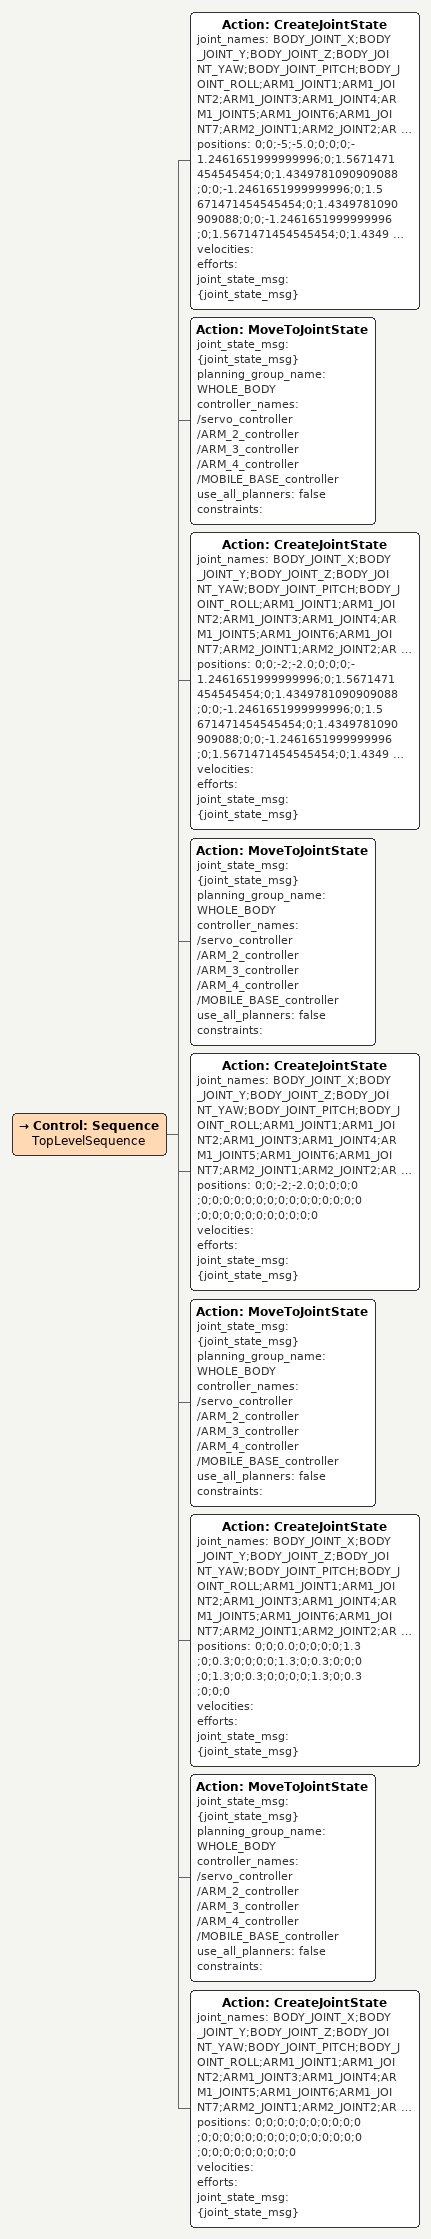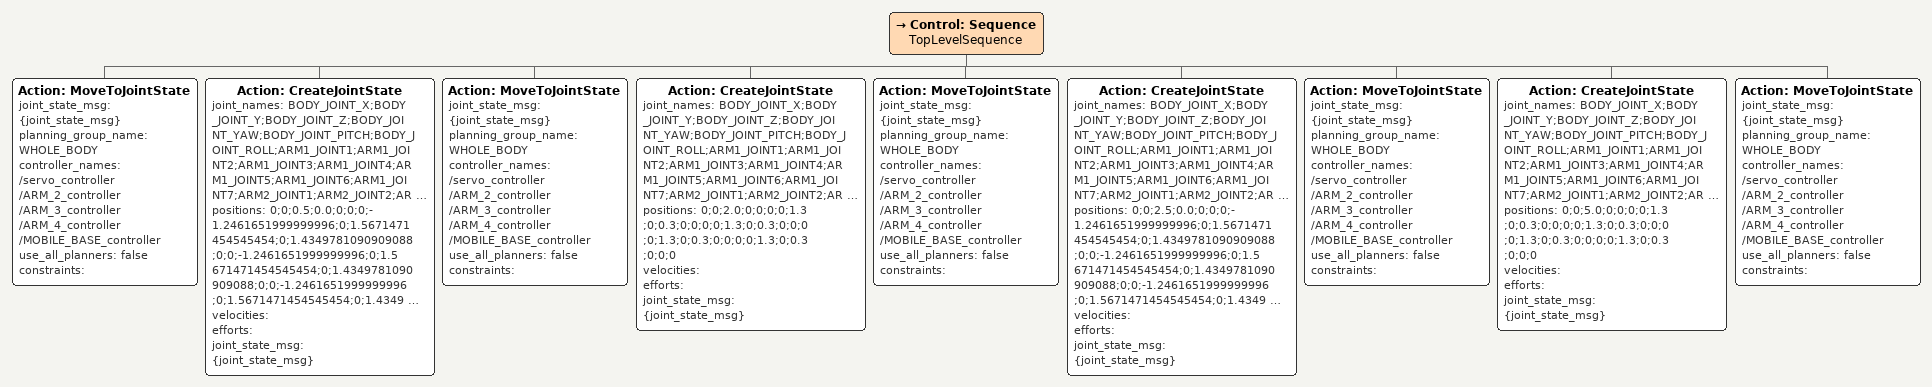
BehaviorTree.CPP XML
<Control ID="Sequence" name="TopLevelSequence">
  <!-- Low Low tuck -->
  <!-- Low tuck -->
  <!-- Low spread -->
  <!-- glide -->
  <!-- spread -->
  <!-- tuck -->
  <!-- glide -->
  <!-- tuck -->
  <!-- glide -->
  <Action ID="CreateJointState" joint_names="BODY_JOINT_X;BODY_JOINT_Y;BODY_JOINT_Z;BODY_JOINT_YAW;BODY_JOINT_PITCH;BODY_JOINT_ROLL;ARM1_JOINT1;ARM1_JOINT2;ARM1_JOINT3;ARM1_JOINT4;ARM1_JOINT5;ARM1_JOINT6;ARM1_JOINT7;ARM2_JOINT1;ARM2_JOINT2;ARM2_JOINT3;ARM2_JOINT4;ARM2_JOINT5;ARM2_JOINT6;ARM2_JOINT7;ARM3_JOINT1;ARM3_JOINT2;ARM3_JOINT3;ARM3_JOINT4;ARM3_JOINT5;ARM3_JOINT6;ARM3_JOINT7;ARM4_JOINT1;ARM4_JOINT2;ARM4_JOINT3;ARM4_JOINT4;ARM4_JOINT5;ARM4_JOINT6;ARM4_JOINT7" positions="0;0;-5;-5.0;0;0;0;-1.2461651999999996;0;1.5671471454545454;0;1.4349781090909088;0;0;-1.2461651999999996;0;1.5671471454545454;0;1.4349781090909088;0;0;-1.2461651999999996;0;1.5671471454545454;0;1.4349781090909088;0;0;-1.2461651999999996;0;1.5671471454545454;0;1.4349781090909088;0" velocities="" efforts="" joint_state_msg="{joint_state_msg}"/>
  <Action ID="MoveToJointState" joint_state_msg="{joint_state_msg}" planning_group_name="WHOLE_BODY" controller_names="/servo_controller /ARM_2_controller /ARM_3_controller /ARM_4_controller /MOBILE_BASE_controller" use_all_planners="false" constraints=""/>
  <Action ID="CreateJointState" joint_names="BODY_JOINT_X;BODY_JOINT_Y;BODY_JOINT_Z;BODY_JOINT_YAW;BODY_JOINT_PITCH;BODY_JOINT_ROLL;ARM1_JOINT1;ARM1_JOINT2;ARM1_JOINT3;ARM1_JOINT4;ARM1_JOINT5;ARM1_JOINT6;ARM1_JOINT7;ARM2_JOINT1;ARM2_JOINT2;ARM2_JOINT3;ARM2_JOINT4;ARM2_JOINT5;ARM2_JOINT6;ARM2_JOINT7;ARM3_JOINT1;ARM3_JOINT2;ARM3_JOINT3;ARM3_JOINT4;ARM3_JOINT5;ARM3_JOINT6;ARM3_JOINT7;ARM4_JOINT1;ARM4_JOINT2;ARM4_JOINT3;ARM4_JOINT4;ARM4_JOINT5;ARM4_JOINT6;ARM4_JOINT7" positions="0;0;-2;-2.0;0;0;0;-1.2461651999999996;0;1.5671471454545454;0;1.4349781090909088;0;0;-1.2461651999999996;0;1.5671471454545454;0;1.4349781090909088;0;0;-1.2461651999999996;0;1.5671471454545454;0;1.4349781090909088;0;0;-1.2461651999999996;0;1.5671471454545454;0;1.4349781090909088;0" velocities="" efforts="" joint_state_msg="{joint_state_msg}"/>
  <Action ID="MoveToJointState" joint_state_msg="{joint_state_msg}" planning_group_name="WHOLE_BODY" controller_names="/servo_controller /ARM_2_controller /ARM_3_controller /ARM_4_controller /MOBILE_BASE_controller" use_all_planners="false" constraints=""/>
  <Action ID="CreateJointState" joint_names="BODY_JOINT_X;BODY_JOINT_Y;BODY_JOINT_Z;BODY_JOINT_YAW;BODY_JOINT_PITCH;BODY_JOINT_ROLL;ARM1_JOINT1;ARM1_JOINT2;ARM1_JOINT3;ARM1_JOINT4;ARM1_JOINT5;ARM1_JOINT6;ARM1_JOINT7;ARM2_JOINT1;ARM2_JOINT2;ARM2_JOINT3;ARM2_JOINT4;ARM2_JOINT5;ARM2_JOINT6;ARM2_JOINT7;ARM3_JOINT1;ARM3_JOINT2;ARM3_JOINT3;ARM3_JOINT4;ARM3_JOINT5;ARM3_JOINT6;ARM3_JOINT7;ARM4_JOINT1;ARM4_JOINT2;ARM4_JOINT3;ARM4_JOINT4;ARM4_JOINT5;ARM4_JOINT6;ARM4_JOINT7" positions="0;0;-2;-2.0;0;0;0;0;0;0;0;0;0;0;0;0;0;0;0;0;0;0;0;0;0;0;0;0;0;0;0;0;0;0" velocities="" efforts="" joint_state_msg="{joint_state_msg}"/>
  <Action ID="MoveToJointState" joint_state_msg="{joint_state_msg}" planning_group_name="WHOLE_BODY" controller_names="/servo_controller /ARM_2_controller /ARM_3_controller /ARM_4_controller /MOBILE_BASE_controller" use_all_planners="false" constraints=""/>
  <Action ID="CreateJointState" joint_names="BODY_JOINT_X;BODY_JOINT_Y;BODY_JOINT_Z;BODY_JOINT_YAW;BODY_JOINT_PITCH;BODY_JOINT_ROLL;ARM1_JOINT1;ARM1_JOINT2;ARM1_JOINT3;ARM1_JOINT4;ARM1_JOINT5;ARM1_JOINT6;ARM1_JOINT7;ARM2_JOINT1;ARM2_JOINT2;ARM2_JOINT3;ARM2_JOINT4;ARM2_JOINT5;ARM2_JOINT6;ARM2_JOINT7;ARM3_JOINT1;ARM3_JOINT2;ARM3_JOINT3;ARM3_JOINT4;ARM3_JOINT5;ARM3_JOINT6;ARM3_JOINT7;ARM4_JOINT1;ARM4_JOINT2;ARM4_JOINT3;ARM4_JOINT4;ARM4_JOINT5;ARM4_JOINT6;ARM4_JOINT7" positions="0;0;0.0;0;0;0;0;1.3;0;0.3;0;0;0;0;1.3;0;0.3;0;0;0;0;1.3;0;0.3;0;0;0;0;1.3;0;0.3;0;0;0" velocities="" efforts="" joint_state_msg="{joint_state_msg}"/>
  <Action ID="MoveToJointState" joint_state_msg="{joint_state_msg}" planning_group_name="WHOLE_BODY" controller_names="/servo_controller /ARM_2_controller /ARM_3_controller /ARM_4_controller /MOBILE_BASE_controller" use_all_planners="false" constraints=""/>
  <Action ID="CreateJointState" joint_names="BODY_JOINT_X;BODY_JOINT_Y;BODY_JOINT_Z;BODY_JOINT_YAW;BODY_JOINT_PITCH;BODY_JOINT_ROLL;ARM1_JOINT1;ARM1_JOINT2;ARM1_JOINT3;ARM1_JOINT4;ARM1_JOINT5;ARM1_JOINT6;ARM1_JOINT7;ARM2_JOINT1;ARM2_JOINT2;ARM2_JOINT3;ARM2_JOINT4;ARM2_JOINT5;ARM2_JOINT6;ARM2_JOINT7;ARM3_JOINT1;ARM3_JOINT2;ARM3_JOINT3;ARM3_JOINT4;ARM3_JOINT5;ARM3_JOINT6;ARM3_JOINT7;ARM4_JOINT1;ARM4_JOINT2;ARM4_JOINT3;ARM4_JOINT4;ARM4_JOINT5;ARM4_JOINT6;ARM4_JOINT7" positions="0;0;0;0;0;0;0;0;0;0;0;0;0;0;0;0;0;0;0;0;0;0;0;0;0;0;0;0;0;0;0;0;0;0" velocities="" efforts="" joint_state_msg="{joint_state_msg}"/>
</Control>

<Control ID="Sequence" name="TopLevelSequence">
  <Action ID="MoveToJointState" joint_state_msg="{joint_state_msg}" planning_group_name="WHOLE_BODY" controller_names="/servo_controller /ARM_2_controller /ARM_3_controller /ARM_4_controller /MOBILE_BASE_controller" use_all_planners="false" constraints=""/>
  <Action ID="CreateJointState" joint_names="BODY_JOINT_X;BODY_JOINT_Y;BODY_JOINT_Z;BODY_JOINT_YAW;BODY_JOINT_PITCH;BODY_JOINT_ROLL;ARM1_JOINT1;ARM1_JOINT2;ARM1_JOINT3;ARM1_JOINT4;ARM1_JOINT5;ARM1_JOINT6;ARM1_JOINT7;ARM2_JOINT1;ARM2_JOINT2;ARM2_JOINT3;ARM2_JOINT4;ARM2_JOINT5;ARM2_JOINT6;ARM2_JOINT7;ARM3_JOINT1;ARM3_JOINT2;ARM3_JOINT3;ARM3_JOINT4;ARM3_JOINT5;ARM3_JOINT6;ARM3_JOINT7;ARM4_JOINT1;ARM4_JOINT2;ARM4_JOINT3;ARM4_JOINT4;ARM4_JOINT5;ARM4_JOINT6;ARM4_JOINT7" positions="0;0;0.5;0.0;0;0;0;-1.2461651999999996;0;1.5671471454545454;0;1.4349781090909088;0;0;-1.2461651999999996;0;1.5671471454545454;0;1.4349781090909088;0;0;-1.2461651999999996;0;1.5671471454545454;0;1.4349781090909088;0;0;-1.2461651999999996;0;1.5671471454545454;0;1.4349781090909088;0" velocities="" efforts="" joint_state_msg="{joint_state_msg}"/>
  <Action ID="MoveToJointState" joint_state_msg="{joint_state_msg}" planning_group_name="WHOLE_BODY" controller_names="/servo_controller /ARM_2_controller /ARM_3_controller /ARM_4_controller /MOBILE_BASE_controller" use_all_planners="false" constraints=""/>
  <Action ID="CreateJointState" joint_names="BODY_JOINT_X;BODY_JOINT_Y;BODY_JOINT_Z;BODY_JOINT_YAW;BODY_JOINT_PITCH;BODY_JOINT_ROLL;ARM1_JOINT1;ARM1_JOINT2;ARM1_JOINT3;ARM1_JOINT4;ARM1_JOINT5;ARM1_JOINT6;ARM1_JOINT7;ARM2_JOINT1;ARM2_JOINT2;ARM2_JOINT3;ARM2_JOINT4;ARM2_JOINT5;ARM2_JOINT6;ARM2_JOINT7;ARM3_JOINT1;ARM3_JOINT2;ARM3_JOINT3;ARM3_JOINT4;ARM3_JOINT5;ARM3_JOINT6;ARM3_JOINT7;ARM4_JOINT1;ARM4_JOINT2;ARM4_JOINT3;ARM4_JOINT4;ARM4_JOINT5;ARM4_JOINT6;ARM4_JOINT7" positions="0;0;2.0;0;0;0;0;1.3;0;0.3;0;0;0;0;1.3;0;0.3;0;0;0;0;1.3;0;0.3;0;0;0;0;1.3;0;0.3;0;0;0" velocities="" efforts="" joint_state_msg="{joint_state_msg}"/>
  <Action ID="MoveToJointState" joint_state_msg="{joint_state_msg}" planning_group_name="WHOLE_BODY" controller_names="/servo_controller /ARM_2_controller /ARM_3_controller /ARM_4_controller /MOBILE_BASE_controller" use_all_planners="false" constraints=""/>
  <Action ID="CreateJointState" joint_names="BODY_JOINT_X;BODY_JOINT_Y;BODY_JOINT_Z;BODY_JOINT_YAW;BODY_JOINT_PITCH;BODY_JOINT_ROLL;ARM1_JOINT1;ARM1_JOINT2;ARM1_JOINT3;ARM1_JOINT4;ARM1_JOINT5;ARM1_JOINT6;ARM1_JOINT7;ARM2_JOINT1;ARM2_JOINT2;ARM2_JOINT3;ARM2_JOINT4;ARM2_JOINT5;ARM2_JOINT6;ARM2_JOINT7;ARM3_JOINT1;ARM3_JOINT2;ARM3_JOINT3;ARM3_JOINT4;ARM3_JOINT5;ARM3_JOINT6;ARM3_JOINT7;ARM4_JOINT1;ARM4_JOINT2;ARM4_JOINT3;ARM4_JOINT4;ARM4_JOINT5;ARM4_JOINT6;ARM4_JOINT7" positions="0;0;2.5;0.0;0;0;0;-1.2461651999999996;0;1.5671471454545454;0;1.4349781090909088;0;0;-1.2461651999999996;0;1.5671471454545454;0;1.4349781090909088;0;0;-1.2461651999999996;0;1.5671471454545454;0;1.4349781090909088;0;0;-1.2461651999999996;0;1.5671471454545454;0;1.4349781090909088;0" velocities="" efforts="" joint_state_msg="{joint_state_msg}"/>
  <Action ID="MoveToJointState" joint_state_msg="{joint_state_msg}" planning_group_name="WHOLE_BODY" controller_names="/servo_controller /ARM_2_controller /ARM_3_controller /ARM_4_controller /MOBILE_BASE_controller" use_all_planners="false" constraints=""/>
  <Action ID="CreateJointState" joint_names="BODY_JOINT_X;BODY_JOINT_Y;BODY_JOINT_Z;BODY_JOINT_YAW;BODY_JOINT_PITCH;BODY_JOINT_ROLL;ARM1_JOINT1;ARM1_JOINT2;ARM1_JOINT3;ARM1_JOINT4;ARM1_JOINT5;ARM1_JOINT6;ARM1_JOINT7;ARM2_JOINT1;ARM2_JOINT2;ARM2_JOINT3;ARM2_JOINT4;ARM2_JOINT5;ARM2_JOINT6;ARM2_JOINT7;ARM3_JOINT1;ARM3_JOINT2;ARM3_JOINT3;ARM3_JOINT4;ARM3_JOINT5;ARM3_JOINT6;ARM3_JOINT7;ARM4_JOINT1;ARM4_JOINT2;ARM4_JOINT3;ARM4_JOINT4;ARM4_JOINT5;ARM4_JOINT6;ARM4_JOINT7" positions="0;0;5.0;0;0;0;0;1.3;0;0.3;0;0;0;0;1.3;0;0.3;0;0;0;0;1.3;0;0.3;0;0;0;0;1.3;0;0.3;0;0;0" velocities="" efforts="" joint_state_msg="{joint_state_msg}"/>
  <Action ID="MoveToJointState" joint_state_msg="{joint_state_msg}" planning_group_name="WHOLE_BODY" controller_names="/servo_controller /ARM_2_controller /ARM_3_controller /ARM_4_controller /MOBILE_BASE_controller" use_all_planners="false" constraints=""/>
</Control>
